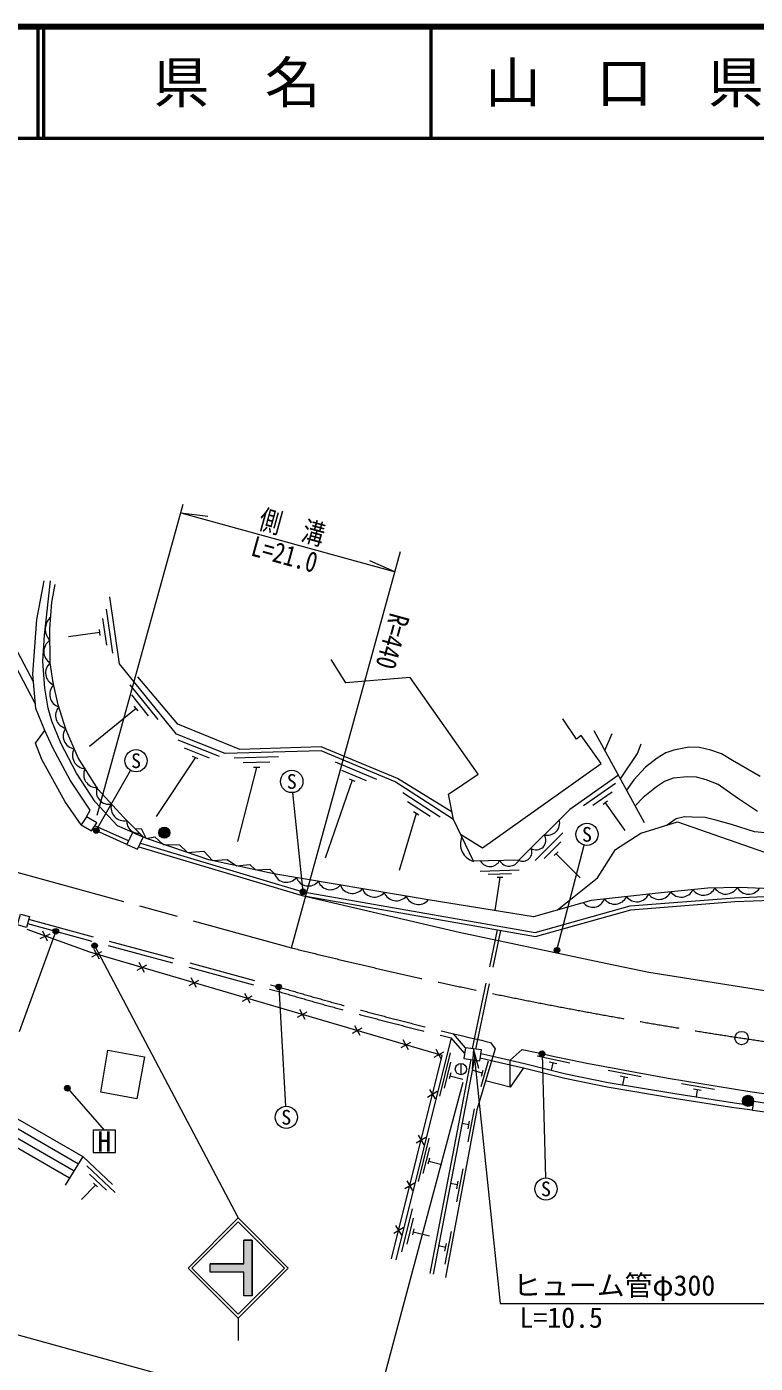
# Model space of a CAD drawing. Units: millimetres at full size, sheet at 1:1000; details may follow other scales. Extents: x 40000 to 680000, y 20000 to 380000.
# Drawn here: x 296748 to 362131, y 260073 to 380000 of the extents above; entities that cross this region are included whole.
import ezdxf
from ezdxf.enums import TextEntityAlignment as Align

# ---------------------------------------------------------------- set-up
doc = ezdxf.new("R2010")
doc.units = ezdxf.units.MM
doc.header["$LTSCALE"] = 1000
doc.linetypes.add('CHAIN', pattern=[18.5, 12, -1.5, 3.5, -1.5])
doc.linetypes.add('DASHED', pattern=[7.5, 6, -1.5])
for name, color, linetype, lineweight in [('M-BGD', 7, 'Continuous', 13), ('M-BMK', 2, 'CHAIN', 13), ('M-BMK-ROW', 30, 'Continuous', 13), ('M-BMK-SRVR', 3, 'Continuous', 13), ('M-STR-HTXT', 7, 'Continuous', 13), ('M-STR-STRC', 7, 'Continuous', 13), ('M-TTL', 2, 'Continuous', 140), ('M-TTL-LINE', 7, 'Continuous', 50)]:
    doc.layers.add(name, color=color, linetype=linetype, lineweight=lineweight)
doc.layers.add('M-TTL-TXT', color=7, linetype='Continuous')
doc.styles.add('ＭＳ ゴシック', font='')
doc.styles.get('ＭＳ ゴシック').set_extended_font_data('MS Gothic')

# ---------------------------------------------------------------- blocks, each defined once
blk = doc.blocks.new('open_arrow')
at = {"color": 0, "linetype": 'Continuous', "lineweight": -2}
blk.add_lwpolyline([(7.5, 1.25), (0, 0), (7.5, -1.25)], dxfattribs=at)

msp = doc.modelspace()

# ---------------------------------------------------------------- hatches: boundary and pattern name
at = {"layer": 'M-BGD'}
for points in [[(308591, 307689, -1), (309591, 307689, -1)], [(360979, 283620, -1), (361979, 283620, -1)]]:
    msp.add_hatch(color=256, dxfattribs=at).paths.add_polyline_path(points)
at = {"layer": 'M-STR-HTXT'}
for points in [[(303228, 307933, -0.41421), (303050, 307628, -0.41421), (302744, 307806, -1)], [(321703, 302572, -1), (321383, 302188, -1)], [(299136, 298731, -1), (299591, 298937, -0.41421), (299466, 298606, -0.41421)], [(303055, 297666, -1), (302616, 297427, -0.41421), (302716, 297766, -0.41421)], [(344547, 297257, -0.41421), (344455, 296915, -0.41421), (344113, 297007, -1)], [(319193, 293654, -0.41421), (319175, 294007, -0.41421), (319529, 294024, -1)], [(342821, 287664, -1), (343168, 288025, -1)], [(300616, 284871, -1), (300177, 284632, -0.41421), (300277, 284971, -0.41421)]]:
    msp.add_hatch(color=256, dxfattribs=at).paths.add_polyline_path(points)
at = {"layer": 'M-STR-STRC'}
msp.add_hatch(color=256, dxfattribs=at).paths.add_polyline_path([(316224, 268241), (316224, 266116), (316974, 266116), (316974, 271116), (316224, 271116), (316224, 268991), (313224, 268991), (313224, 268241)])

# ---------------------------------------------------------------- linework, layer by layer
at = {"layer": 'M-BGD', "linetype": 'DASHED'}
for p, q in [((297342, 321222), (293012, 329440)), ((297516, 319284), (292727, 328371)), ((296919, 299910), (319469, 293810)), ((296813, 299524), (319360, 293425)), ((336750, 288304), (339000, 298962)), ((337048, 288262), (339295, 298910)), ((338467, 287247), (340131, 286864)), ((338580, 287631), (340132, 287274))]:
    msp.add_line(p, q, dxfattribs=at)
at = {"layer": 'M-BGD'}
for p, q in [((304480, 323793), (303918, 327753)), ((303922, 324522), (303585, 326898)), ((303308, 325647), (300502, 325249)), ((303347, 325370), (303269, 325924)), ((308539, 317836), (306019, 320943)), ((307685, 318174), (306173, 320038)), ((306756, 318605), (306404, 319040)), ((306580, 318823), (302387, 315422)), ((352196, 308564), (347675, 316818)), ((314061, 314508), (310340, 315976)), ((348641, 315053), (349290, 316595)), ((311870, 314405), (308359, 309127)), ((313152, 314383), (310919, 315264)), ((312131, 314302), (311610, 314508)), ((319354, 314479), (315355, 314372)), ((317379, 313526), (315667, 306899)), ((318566, 314008), (316167, 313943)), ((317659, 313533), (317099, 313518)), ((328153, 312442), (324467, 313995)), ((327241, 312338), (325030, 313270)), ((325961, 312389), (323518, 305398)), ((326219, 312280), (325703, 312498)), ((349590, 312099), (346721, 310094)), ((333863, 309086), (330499, 311251)), ((349274, 311329), (347552, 310126)), ((331694, 309412), (330181, 304276)), ((332946, 309141), (330928, 310440)), ((331929, 309260), (331458, 309563)), ((348872, 310499), (348470, 310218)), ((348671, 310359), (350414, 307864)), ((305884, 306937), (302865, 308309)), ((305742, 306617), (302673, 308012)), ((344857, 307670), (342381, 305197)), ((344680, 306857), (343194, 305373)), ((344429, 305970), (344082, 305624)), ((344255, 305797), (346418, 303632)), ((332780, 301652), (318931, 303983)), ((340949, 304307), (337450, 304213)), ((340258, 303988), (338158, 303932)), ((339216, 303660), (338744, 300702)), ((339461, 303667), (338971, 303654)), ((298622, 297944), (298196, 298849)), ((297956, 298184), (298861, 298610)), ((302603, 296530), (303480, 297009)), ((303281, 296331), (302801, 297208)), ((306647, 295345), (307524, 295825)), ((307326, 295146), (306846, 296024)), ((311317, 293977), (312194, 294457)), ((311996, 293779), (311516, 294656)), ((316116, 292572), (316994, 293052)), ((316795, 292373), (316315, 293250)), ((321047, 291128), (321925, 291608)), ((321726, 290929), (321246, 291806)), ((326662, 289483), (326182, 290361)), ((325983, 289682), (326861, 290162)), ((334838, 289281), (329879, 269342)), ((331021, 288207), (330541, 289084)), ((336053, 287861), (334838, 289281)), ((336126, 288390), (335058, 289640)), ((330343, 288405), (331220, 288885)), ((333300, 287539), (334177, 288019)), ((333979, 287341), (333499, 288218)), ((334745, 287914), (333780, 284032)), ((337508, 287878), (338580, 287631)), ((336600, 287321), (332930, 268138)), ((336897, 287280), (333225, 268082)), ((334785, 287080), (334206, 284751)), ((335711, 286968), (335711, 285968)), ((337453, 287480), (338467, 287247)), ((337523, 284897), (338202, 287199)), ((345495, 287009), (342560, 287631)), ((344308, 286954), (343623, 287099)), ((343965, 287027), (343827, 286373)), ((334796, 286129), (334661, 285586)), ((334728, 285857), (335893, 285568)), ((337632, 286116), (336726, 286383)), ((337553, 285847), (337712, 286384)), ((351881, 285777), (348934, 286337)), ((350696, 285697), (350008, 285828)), ((350352, 285763), (350218, 285058)), ((332726, 283960), (333582, 284475)), ((332896, 284646), (333412, 283789)), ((340127, 284836), (337923, 285405)), ((358457, 284651), (355499, 285150)), ((357273, 284546), (356583, 284663)), ((356928, 284604), (356821, 283970)), ((293948, 282280), (301388, 277979)), ((336375, 279948), (336929, 282897)), ((293158, 281004), (300598, 276703)), ((293553, 281642), (300993, 277341)), ((336416, 281467), (335807, 281581)), ((336351, 281123), (336481, 281811)), ((331704, 279852), (332561, 280368)), ((331875, 280538), (332390, 279681)), ((332841, 280258), (331876, 276376)), ((301783, 278617), (300204, 276065)), ((332881, 279424), (332302, 277094)), ((332892, 278473), (332757, 277929)), ((304675, 275391), (302130, 277794)), ((303919, 275610), (302392, 277052)), ((332824, 278201), (333989, 277911)), ((335362, 274564), (335917, 277512)), ((302908, 276069), (301672, 274761)), ((303086, 275901), (302730, 276238)), ((330686, 275758), (331543, 276273)), ((330856, 276444), (331372, 275587)), ((335403, 276082), (334778, 276200)), ((335339, 275738), (335468, 276426)), ((331333, 273945), (330368, 270063)), ((329687, 271741), (330544, 272257)), ((329857, 272427), (330373, 271570)), ((331431, 273096), (330852, 270767)), ((331500, 272131), (331365, 271587)), ((331433, 271859), (332888, 271497)), ((334307, 268956), (334862, 271904)), ((334349, 270475), (333706, 270596)), ((334284, 270131), (334413, 270819))]:
    msp.add_line(p, q, dxfattribs=at)
for points in [[(302097, 309107), (302431, 309716), (300633, 312405), (299078, 315301), (298384, 316859), (297558, 318814), (297282, 321898), (297643, 326811), (298326, 330289)], [(318931, 303983), (313080, 305255), (307574, 307116), (304884, 308311), (302878, 310463), (301206, 313010), (299803, 315724), (299013, 317700), (298681, 318842), (298367, 320660), (298194, 323058), (298350, 325410), (298882, 330278)], [(307272, 307250), (305431, 309078), (303170, 311550), (301373, 314387), (300266, 316982), (299576, 319153), (299109, 321163), (298865, 322932), (298815, 325986), (298998, 328352), (299313, 329961)], [(335047, 308859), (329801, 312235), (323169, 315031), (314546, 314800), (310185, 316521), (305072, 322825), (304218, 328848)], [(349857, 312835), (345476, 309772), (340920, 305221), (336843, 305112), (335047, 308859), (334611, 311151), (337247, 312931), (331167, 321611), (325392, 321126), (324072, 323236)], [(335678, 307544), (337647, 306313), (348294, 313887), (346517, 316400), (346081, 316088), (344875, 317888)], [(301636, 308396), (300209, 310461), (298102, 314255), (297525, 315704), (298384, 316859)], [(350024, 312528), (351553, 314775), (351880, 315661)], [(362564, 312714), (360088, 314169), (359113, 314763), (358138, 315072), (357116, 315333), (356166, 315357), (354811, 315095), (354098, 314858), (353337, 314383), (352268, 313575), (351245, 312411), (350585, 311504)], [(362320, 309585), (360534, 310794), (358794, 312019), (357718, 312414), (356855, 312655), (356038, 312701), (354767, 312565), (353980, 312277), (353254, 311794), (352057, 310826), (351352, 310104)], [(344380, 300753), (347966, 303629), (349579, 306188), (351855, 307626), (355140, 308656), (363632, 305683), (365081, 305900), (371318, 307249), (375082, 306103), (384330, 304834), (395941, 301963), (402948, 303108), (410787, 300838), (416215, 297596), (419805, 297714), (432392, 292218), (436472, 287299)], [(387651, 304013), (386224, 305042), (384244, 306096), (382580, 306976), (381013, 307734), (379423, 308370), (378174, 308737), (376608, 309031), (374993, 309202), (373573, 309177), (371371, 308884), (369291, 308468), (367599, 308052), (366400, 307881), (365079, 307661), (363635, 307612), (362064, 307761), (360008, 308421), (358589, 308812), (357634, 309057), (356459, 309081), (355779, 309101), (355027, 308917), (354217, 308367)], [(306485, 308032), (307009, 308056), (307453, 307170), (308249, 307306), (308993, 306636), (310462, 306589), (311175, 305898), (312639, 306017), (313418, 305181), (314728, 305272), (315588, 304710), (316756, 304832), (317288, 304340), (318562, 304399), (318974, 303976)], [(306802, 306416), (318142, 303030), (321463, 302039), (342394, 298367), (350968, 300770), (360302, 301496), (363600, 301630), (364479, 301660), (366639, 301041), (367964, 300664), (370378, 299242), (371955, 298403), (378017, 297729), (383096, 297204), (399155, 293767), (405504, 291188), (410409, 289195)], [(306945, 306739), (318242, 303366), (321543, 302380), (342376, 298725), (350906, 301117), (360281, 301845), (363587, 301980), (364522, 302012), (366735, 301378), (368103, 300988), (370549, 299548), (372061, 298744), (378054, 298077), (383151, 297550), (399258, 294103), (405635, 291512), (411409, 289166)], [(433252, 287516), (431402, 289189), (422167, 289793), (415342, 290131), (412821, 290197), (408323, 291113), (406412, 292450), (404759, 293402), (402694, 294316), (399167, 295011), (391226, 296652), (383654, 298252), (379945, 298818), (376511, 299241), (373216, 299609), (371198, 299838), (368795, 301085), (366186, 302176), (365012, 302572), (360724, 302775), (357882, 302701), (353676, 302287), (347389, 301604)], [(321463, 302039), (335566, 298770), (348840, 295933), (352570, 295172), (362595, 293569), (363659, 293415)], [(347389, 301604), (342231, 300146), (332780, 301652)], [(329479, 269441), (334019, 287697), (302421, 296951), (296780, 298984)], [(338382, 288861), (338778, 288300), (337157, 282811), (334331, 267783)], [(341328, 286588), (340127, 284836), (340132, 287274), (341218, 288228)], [(340131, 286864), (341328, 286588), (345046, 285654), (348846, 284883), (354853, 283872), (360215, 283036), (361892, 282805)], [(340132, 287274), (341422, 286977), (345135, 286045), (348919, 285276), (354917, 284267), (360273, 283432), (361947, 283201)], [(294343, 282917), (301783, 278617), (304444, 276105)]]:
    msp.add_lwpolyline(points, dxfattribs=at)
for points in [[(302097, 309107), (301636, 308396), (302573, 307858), (303034, 308570)], [(305742, 306617), (306701, 306190), (307189, 307287), (306229, 307713)], [(296988, 300162), (296720, 299183), (295912, 299405), (296180, 300384)], [(307311, 287576), (306639, 283803), (303394, 284386), (304020, 288160)], [(335990, 287406), (337415, 287208), (337552, 288192), (336126, 288390)], [(363142, 283414), (363023, 282606), (361886, 282763), (361999, 283582)]]:
    msp.add_lwpolyline(points, close=True, dxfattribs=at)
for centre in [(309091, 307689), (335711, 286468), (361479, 283620)]:
    msp.add_circle(centre, 500, dxfattribs=at)
for centre, radius, start, end in [((299850, 325947), 1437, 131.59128, 224.97189), ((299438, 323941), 1160, 121.42197, 240.45159), ((299607, 322024), 1172, 129.2543, 247.63193), ((299997, 320097), 1188, 134.74639, 252.26405), ((300499, 318191), 1160, 138.12054, 257.15016), ((301170, 316367), 1158, 143.31081, 262.46258), ((302051, 314616), 1196, 149.72701, 266.7964), ((303017, 312892), 1160, 152.82583, 271.85545), ((304126, 311364), 1133, 161.04796, 281.64134), ((305481, 309928), 1172, 163.84507, 282.20317), ((306768, 308685), 1044, 174.66826, 275.7628), ((343490, 308548), 1092, 254.46737, 15.47807), ((337283, 306662), 1612, 157.05377, 254.15553), ((342466, 307015), 876, 236.61029, 33.33518), ((341287, 305917), 788, 242.17114, 27.77431), ((338326, 305633), 983, 210.86781, 332.19929), ((340045, 305660), 979, 209.73672, 333.33038), ((320058, 304390), 1160, 200.93169, 319.96131), ((322030, 304059), 1160, 200.93169, 319.96131), ((324003, 303727), 1160, 200.93169, 319.96131), ((325975, 303395), 1160, 200.93169, 319.96131), ((327947, 303063), 1160, 200.93169, 319.96131), ((329919, 302731), 1160, 200.93169, 319.96131), ((353497, 302861), 1160, 216.10542, 335.13504), ((355487, 303057), 1160, 216.10542, 335.13504), ((357485, 303214), 1144, 214.31714, 334.28182), ((359500, 303332), 1160, 211.9758, 331.00542), ((361533, 303311), 1152, 207.98623, 327.46737), ((331892, 302399), 1160, 200.93169, 319.96131), ((347554, 302086), 1094, 218.3016, 341.26149), ((349521, 302428), 1160, 216.69257, 335.72219), ((351509, 302644), 1160, 216.69257, 335.72219), ((407846, 592970), 311941, 256.50627, 257.13339), ((407846, 592970), 311941, 257.66711, 266.38164)]:
    msp.add_arc(centre, radius, start, end, dxfattribs=at)
at = {"layer": 'M-BGD', "linetype": 'DASHED'}
for radius, start, end in [(312341, 253.54291, 256.48245), (311941, 253.54207, 256.50627)]:
    msp.add_arc((407846, 592970), radius, start, end, dxfattribs=at)
at = {"layer": 'M-BMK'}
msp.add_line((293850, 304690), (320513, 297350), dxfattribs=at)
msp.add_arc((427080, 724249), 440000, 255.98361, 265.03737, dxfattribs=at)
at = {"layer": 'M-BMK-ROW'}
msp.add_lwpolyline([(334920, 309530), (330017, 312554), (323169, 315378), (315874, 315159), (310323, 317417), (306712, 321657)], dxfattribs=at)
at = {"layer": 'M-BMK-SRVR'}
msp.add_circle((360905, 289254), 600, dxfattribs=at)
at = {"layer": 'M-STR-HTXT'}
for p, q in [((303058, 309241), (310795, 337164)), ((310580, 336386), (329802, 331094)), ((310580, 336386), (313015, 336070)), ((320513, 297350), (330287, 332927)), ((329785, 331099), (327532, 332074)), ((302986, 307870), (306064, 313270)), ((321543, 302380), (320636, 311285)), ((344330, 297132), (346775, 306562)), ((299363, 298834), (296059, 289822)), ((302836, 297547), (315724, 273117)), ((319361, 293839), (319983, 283144)), ((342994, 287844), (343316, 276714)), ((300397, 284752), (303711, 280981)), ((335878, 285255), (326957, 251946)), ((283234, 266124), (327491, 253941))]:
    msp.add_line(p, q, dxfattribs=at)
msp.add_lwpolyline([(336839, 288291), (339236, 265443), (364648, 265443)], dxfattribs=at)
for centre in [(302986, 307870), (321543, 302380), (299363, 298834), (302836, 297547), (344330, 297132), (319361, 293839), (342994, 287844), (300397, 284752)]:
    msp.add_circle(centre, 250, dxfattribs=at)
at = {"layer": 'M-STR-STRC'}
for p, q in [((311224, 268617), (315724, 273117)), ((311578, 268617), (315724, 272763)), ((320225, 268617), (315724, 273117)), ((319871, 268617), (315724, 272763)), ((316974, 271116), (316224, 271116)), ((316224, 268991), (316224, 271116)), ((316974, 266116), (316974, 271116)), ((313224, 268241), (313224, 268991)), ((316224, 268991), (313224, 268991)), ((311224, 268617), (315724, 264116)), ((311578, 268617), (315724, 264470)), ((316224, 268241), (313224, 268241)), ((315724, 264470), (319871, 268617)), ((315725, 264117), (320225, 268617)), ((316224, 266116), (316224, 268241)), ((316974, 266116), (316224, 266116)), ((315724, 264116), (315724, 262117))]:
    msp.add_line(p, q, dxfattribs=at)
for points in [[(302711, 278981), (304711, 278981), (304711, 280981), (302711, 280981)], [(313224, 268991), (316224, 268991), (316224, 271116), (316974, 271116), (316974, 266116), (316224, 266116), (316224, 268241), (313224, 268241)]]:
    msp.add_lwpolyline(points, close=True, dxfattribs=at)
for centre in [(306560, 314138), (320535, 312280), (347026, 307530), (320041, 282146), (343345, 275715)]:
    msp.add_circle(centre, 1000, dxfattribs=at)
at = {"layer": 'M-TTL'}
msp.add_line((680000, 380000), (40000, 380000), dxfattribs=at)
at = {"layer": 'M-TTL-LINE'}
for p, q in [((297750, 380000), (297750, 370000)), ((298250, 380000), (298250, 370000)), ((333000, 380000), (333000, 370000)), ((40000, 370000), (680000, 370000))]:
    msp.add_line(p, q, dxfattribs=at)

# ---------------------------------------------------------------- block references
at = {"layer": 'M-STR-HTXT', "xscale": 240, "yscale": 240, "rotation": 276}
msp.add_blockref('open_arrow', (336839, 288291), dxfattribs=at)

# ---------------------------------------------------------------- texts
at = {"layer": 'M-STR-HTXT', "style": 'ＭＳ ゴシック', "width": 0.8}
msp.add_text('側\u3000溝', height=1833, rotation=344.608, dxfattribs=at).set_placement((320177, 333691), align=Align.BOTTOM_CENTER)
msp.add_text('L=21.0', height=1833, rotation=344.608, dxfattribs=at).set_placement((320138, 333547), align=Align.TOP_CENTER)
msp.add_text('R=440', height=1833, rotation=254.638, dxfattribs=at).set_placement((328835, 327641), align=Align.BOTTOM_LEFT)
at = {"layer": 'M-STR-HTXT', "style": 'ＭＳ ゴシック'}
msp.add_text('ヒューム管φ300', height=1833, dxfattribs=at).set_placement((340401, 265597), align=Align.BOTTOM_LEFT)
msp.add_text('L=10.5', height=1833, dxfattribs=at).set_placement((340971, 265092), align=Align.TOP_LEFT)
at = {"layer": 'M-STR-STRC', "style": 'ＭＳ ゴシック'}
for s, height, p in [('S', 1320, (306560, 314138)), ('S', 1320, (320535, 312280)), ('S', 1320, (347026, 307530)), ('S', 1320, (320041, 282146)), ('H', 1833, (303711, 279981)), ('S', 1320, (343345, 275715))]:
    msp.add_text(s, height=height, dxfattribs=at).set_placement(p, align=Align.MIDDLE_CENTER)
at = {"layer": 'M-TTL-TXT', "style": 'ＭＳ ゴシック'}
for s, p in [('県\u3000名', (315625, 375000)), ('山\u3000口\u3000県', (350375, 375000))]:
    msp.add_text(s, height=3666, dxfattribs=at).set_placement(p, align=Align.MIDDLE_CENTER)

doc.saveas('drawing.dxf')
